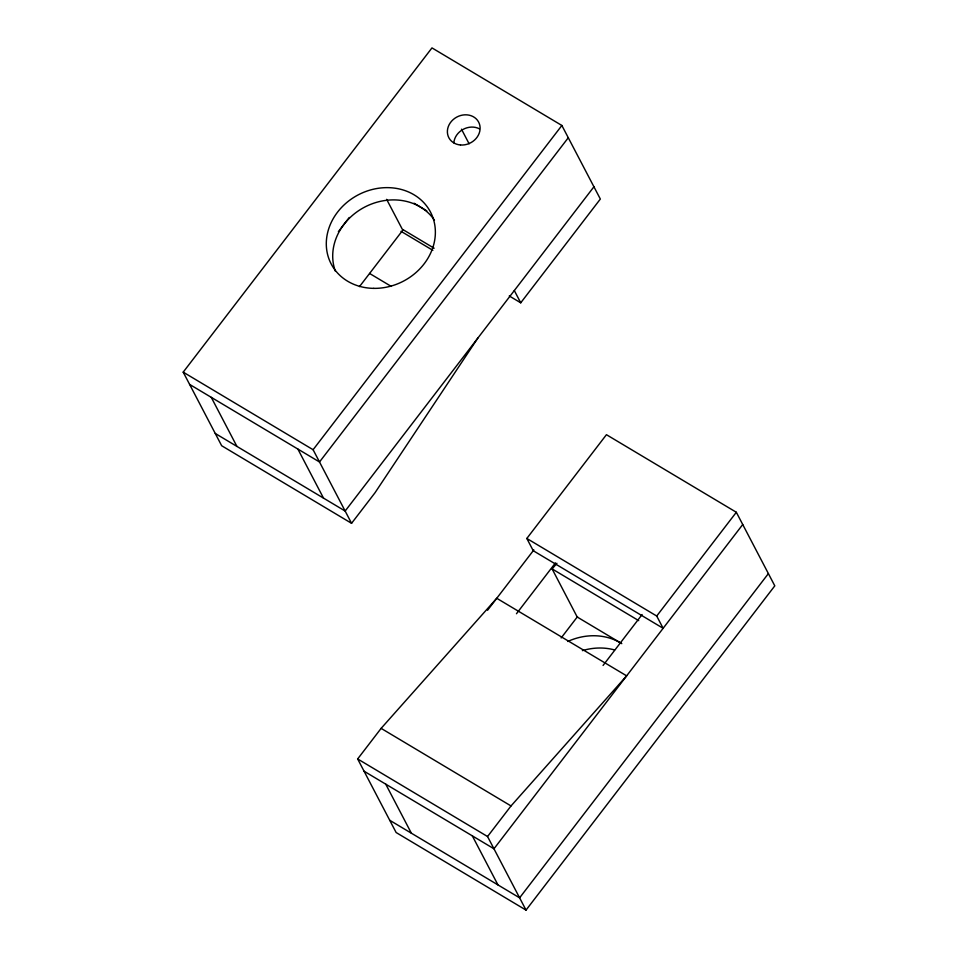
<?xml version="1.0" encoding="UTF-8"?>
<svg xmlns="http://www.w3.org/2000/svg" width="958" height="958" viewBox="0 0 958 958"><rect width="100%" height="100%" fill="white"/><g stroke="black" fill="none" stroke-linecap="round" stroke-linejoin="round"><path stroke-width="1.44" d="M477.838 338.102L375.033 492.723L351.562 523.308L221.669 445.733L183.206 372.147L431.974 47.9L561.867 125.474L600.343 199.048L520.733 302.812L509.273 295.962M338.378 231.668L349.275 217.466M359.478 286.634L403.067 229.836M351.562 523.308L313.098 449.721L561.867 125.474M568.286 137.736L319.505 461.984L189.612 384.409M593.924 186.786L345.155 511.045L215.263 433.471M526.026 910.1L396.133 832.526L357.657 758.952L381.128 728.367L496.747 598.283L626.64 675.845L511.021 805.941L487.55 836.526L526.026 910.1L774.794 585.853L736.331 512.267L606.438 434.692L526.828 538.456L533.235 550.718L663.128 628.292L656.721 616.03L526.828 538.456M487.55 610.27L533.857 549.916M516.47 613.731L555.508 562.849M561.172 637.932L577.518 616.629M603.061 665.451L642.1 614.557M656.721 616.03L736.331 512.267M742.737 524.529L493.969 848.788L364.076 771.214M768.388 573.591L519.607 897.838L389.714 820.264M621.79 643.644L577.219 617.024L552.119 568.908L556.933 563.328M414.048 203.228L426.777 210.832M434.118 248.218L402.276 229.202L386.637 199.348M401.031 231.321L432.86 250.337M369.584 273.461L391.235 286.394M552.119 568.908L638.711 620.628M183.206 372.147L313.098 449.721M381.128 728.367L511.021 805.941M357.657 758.952L487.55 836.526M461.469 129.174L469.097 143.76M514.314 290.549L520.733 302.812M297.866 449.062L323.505 498.112M472.318 835.855L497.956 884.905M211.263 397.342L236.913 446.392M385.727 784.135L411.365 833.197M335.384 271.246A56.031 48.714 -27.6 0 1 365.022 206.916A56.031 48.714 -27.6 0 1 434.453 220.22M453.841 142.862A16.813 14.609 -27.6 0 1 479.323 128.767M582.368 650.638A56.031 48.714 -27.6 0 1 614.581 649.931M567.759 641.477A56.031 48.714 -27.6 0 1 620.509 642.878M373.752 288.37A56.031 48.714 -27.6 0 0 431.208 213.49A56.031 48.714 -27.6 0 0 337.539 212.149A56.031 48.714 -27.6 0 0 373.752 288.37M460.487 144.981A16.813 14.609 -27.6 0 0 479.275 123.522A16.813 14.609 -27.6 0 0 451.505 121.259A16.813 14.609 -27.6 0 0 460.487 144.981"/></g></svg>
